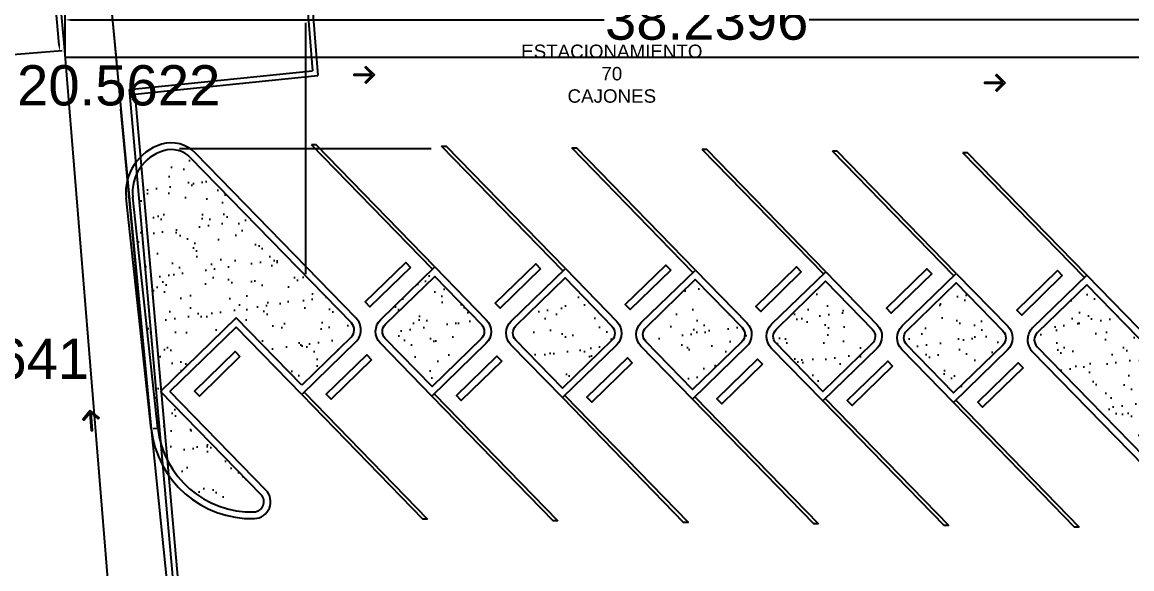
# Model space of a CAD drawing. Header units: millimetres. Extents: x 793 to 3159, y 750 to 2095.
# Drawn here: x 1168.62 to 1201.68, y 1013.34 to 1029.64 of the extents above; entities that cross this region are included whole.
import ezdxf

# ---------------------------------------------------------------- set-up
doc = ezdxf.new("R2010")
doc.units = ezdxf.units.MM
doc.linetypes.add('CONTINUA', pattern=[0])
for name, color, linetype in [('A- SEÑALIZACION VIAL', 250, 'Continuous'), ('A-BANQUETA', 8, 'Continuous'), ('A-DETALLES', 6, 'Continuous'), ('A-TEXTO', 2, 'Continuous'), ('A-VEGETACION', 65, 'Continuous'), ('GUARNICIONES', 8, 'Continuous'), ('LINEAS DE PAVIEMENTOS', 9, 'Continuous'), ('poligono real existente', 210, 'Continuous'), ('RETUTM01', 8, 'Continuous')]:
    doc.layers.add(name, color=color, linetype=linetype)
doc.styles.add('kobalt', font='arial.ttf', dxfattribs={"height": 0.15})
doc.styles.get("Standard").update_dxf_attribs({"font": 'arial.ttf'})
doc.dimstyles.get("Standard").update_dxf_attribs({"dimtxt": 1.2, "dimasz": 0.18, "dimexe": 0.18, "dimexo": 0.0625, "dimgap": 0.09, "dimtad": 0, "dimtih": 1, "dimtoh": 1, "dimdec": 4, "dimlfac": -1, "dimzin": 0, "dimdsep": 46, "dimtxsty": 'Standard', "dimcen": 0.09, "dimadec": 0, "dimazin": 0, "dimtfac": 1, "dimtdec": 4, "dimtofl": 0, "dimtmove": 0, "dimatfit": 3, "dimfxl": 1, "dimtolj": 1, "dimtzin": 0, "dimarcsym": 0})
pattern_1 = [(38.034046685, (-507422.76616, -3225674.1471), (-0.49046136111, 0.62699359371), [0, -0.77216, 0, -0.8636, 0, -0.8255]), (8.034046685, (-507422.7662, -3225674.1471), (-0.18225405367, 1.29123713903), [0, -0.41656, 0, -0.69596, 0, -0.2667]), (328.034046685, (-507423.391, -3225674.15295), (0.4512862547, 0.72316484435), [0, -0.254, 0, -0.9144, 0, -1.1938]), (318.034046685, (-507423.391, -3225674.153), (0.9097004168, 1.01153280294), [0, -0.127, 0, -0.59944, 0, -0.6858])]

# ---------------------------------------------------------------- blocks, each defined once
blk = doc.blocks.new('A$C6A1540C3')
at = {"layer": 'RETUTM01', "color": 8, "linetype": 'Continuous'}
for p, q in [((3.75, 7.5), (3.75, 0)), ((0, 3.75), (7.5, 3.75))]:
    blk.add_line(p, q, dxfattribs=at)
blk = doc.blocks.new('flecha')
at = {"layer": 'A- SEÑALIZACION VIAL'}
h = blk.add_hatch(color=256, dxfattribs=at)
h.dxf.hatch_style = 1
h.paths.add_polyline_path([(2184.893, 719.209), (2184.401, 718.717), (2184.343, 718.775), (2184.736, 719.168), (2183.69, 719.168), (2183.69, 719.25), (2184.736, 719.25), (2184.343, 719.643), (2184.401, 719.701)])
blk.add_lwpolyline([(2184.893, 719.209), (2184.401, 718.717), (2184.343, 718.775), (2184.736, 719.168), (2183.69, 719.168), (2183.69, 719.25), (2184.736, 719.25), (2184.343, 719.643), (2184.401, 719.701)], close=True, dxfattribs=at)
blk = doc.blocks.new('flecha-flat-1')
at = {"layer": 'A- SEÑALIZACION VIAL'}
h = blk.add_hatch(color=256, dxfattribs=at)
h.dxf.hatch_style = 1
h.paths.add_polyline_path([(262.274, 1119.646), (262.007, 1119.869), (261.784, 1119.602), (261.815, 1119.576), (261.993, 1119.789), (262.04, 1119.268), (262.08, 1119.272), (262.034, 1119.793), (262.247, 1119.614)])
blk.add_lwpolyline([(262.007, 1119.869), (261.784, 1119.602), (261.815, 1119.576), (261.993, 1119.789), (262.04, 1119.268), (262.08, 1119.272), (262.034, 1119.793), (262.247, 1119.614), (262.274, 1119.646)], close=True, dxfattribs=at)
blk = doc.blocks.new('flecha-flat-2')
at = {"layer": 'A- SEÑALIZACION VIAL'}
h = blk.add_hatch(color=256, dxfattribs=at)
h.dxf.hatch_style = 1
h.paths.add_polyline_path([(1092.2, 359.851), (1092.447, 359.605), (1092.2, 359.358), (1092.171, 359.387), (1092.368, 359.584), (1091.845, 359.584), (1091.845, 359.625), (1092.368, 359.625), (1092.171, 359.822)])
blk.add_lwpolyline([(1092.447, 359.605), (1092.2, 359.358), (1092.171, 359.387), (1092.368, 359.584), (1091.845, 359.584), (1091.845, 359.625), (1092.368, 359.625), (1092.171, 359.822), (1092.2, 359.851)], close=True, dxfattribs=at)
blk = doc.blocks.new('*D195')
at = {"layer": 'Defpoints', "color": 0, "lineweight": -2, "transparency": 16777216}
for p, q in [((1170.589, 1037.993), (1170.706, 1038.004)), ((1170.543, 1037.808), (1171.429, 1028.454)), ((1172.448, 1017.695), (1171.562, 1027.049)), ((1172.527, 1017.522), (1172.644, 1017.533))]:
    blk.add_line(p, q, dxfattribs=at)
at = {"layer": 'Defpoints', "color": 0, "transparency": 16777216}
for p in [(1170.527, 1037.987, -292.896), (1172.465, 1017.516, -292.896), (1172.465, 1017.516)]:
    blk.add_point(p, dxfattribs=at)
for points in [[(1170.573, 1037.81), (1170.514, 1037.805), (1170.527, 1037.987)], [(1172.478, 1017.698), (1172.418, 1017.693), (1172.465, 1017.516)]]:
    blk.add_solid(points, dxfattribs=at)
at = {"layer": 'Defpoints', "color": 0, "transparency": 16777216, "insert": (1171.496, 1027.752), "char_height": 1.2, "attachment_point": 5}
blk.add_mtext('\\A1;20.5622', dxfattribs=at)
blk = doc.blocks.new('*D228')
at = {"layer": 'Defpoints', "color": 0, "lineweight": -2, "transparency": 16777216}
for p, q in [((1168.488, 1043.573), (1168.232, 1043.55)), ((1168.427, 1043.387), (1169.012, 1036.873)), ((1169.722, 1028.963), (1169.137, 1035.477)), ((1169.815, 1028.79), (1169.559, 1028.767))]:
    blk.add_line(p, q, dxfattribs=at)
at = {"layer": 'Defpoints', "color": 0, "transparency": 16777216}
for p in [(1168.55, 1043.579), (1169.739, 1028.783), (1169.878, 1028.796)]:
    blk.add_point(p, dxfattribs=at)
for points in [[(1168.457, 1043.39), (1168.397, 1043.385), (1168.411, 1043.567)], [(1169.752, 1028.965), (1169.693, 1028.96), (1169.739, 1028.783)]]:
    blk.add_solid(points, dxfattribs=at)
at = {"layer": 'Defpoints', "color": 0, "transparency": 16777216, "insert": (1169.075, 1036.175), "char_height": 1.2, "attachment_point": 5}
blk.add_mtext('\\A1;14.8426', dxfattribs=at)
blk = doc.blocks.new('*D229')
at = {"layer": 'Defpoints', "color": 0, "lineweight": -2, "transparency": 16777216}
for p, q in [((1169.815, 1028.791), (1166.679, 1028.536)), ((1166.873, 1028.371), (1167.529, 1020.296)), ((1168.298, 1010.825), (1167.642, 1018.9)), ((1171.27, 1010.886), (1168.134, 1010.631))]:
    blk.add_line(p, q, dxfattribs=at)
at = {"layer": 'Defpoints', "color": 0, "transparency": 16777216}
for p in [(1169.878, 1028.796), (1171.333, 1010.891), (1168.313, 1010.645)]:
    blk.add_point(p, dxfattribs=at)
for points in [[(1166.902, 1028.373), (1166.843, 1028.369), (1166.858, 1028.55)], [(1168.328, 1010.827), (1168.269, 1010.822), (1168.313, 1010.645)]]:
    blk.add_solid(points, dxfattribs=at)
at = {"layer": 'Defpoints', "color": 0, "transparency": 16777216, "insert": (1167.586, 1019.598), "char_height": 1.2, "attachment_point": 5}
blk.add_mtext('\\A1;17.9641', dxfattribs=at)
blk = doc.blocks.new('*D241')
at = {"layer": 'Defpoints', "color": 0, "lineweight": -2, "transparency": 16777216}
for p, q in [((1169.896, 1028.661), (1169.896, 1029.892)), ((1170.076, 1029.712), (1185.963, 1029.712)), ((1207.956, 1029.712), (1192.069, 1029.712)), ((1208.136, 1028.661), (1208.136, 1029.892))]:
    blk.add_line(p, q, dxfattribs=at)
at = {"layer": 'Defpoints', "color": 0, "transparency": 16777216}
for p in [(1208.136, 1029.712), (1169.896, 1028.599), (1208.136, 1028.599)]:
    blk.add_point(p, dxfattribs=at)
for points in [[(1170.076, 1029.742), (1170.076, 1029.682), (1169.896, 1029.712)], [(1207.956, 1029.742), (1207.956, 1029.682), (1208.136, 1029.712)]]:
    blk.add_solid(points, dxfattribs=at)
at = {"layer": 'Defpoints', "color": 0, "transparency": 16777216, "insert": (1189.016, 1029.712), "char_height": 1.2, "attachment_point": 5}
blk.add_mtext('\\A1;38.2396', dxfattribs=at)

msp = doc.modelspace()

# ---------------------------------------------------------------- hatches: boundary and pattern name
at = {"layer": 'A-VEGETACION', "linetype": 'CONTINUA'}
h = msp.add_hatch(dxfattribs=at)
h.set_pattern_fill('ACET-2D-AR-SAND', color=256, scale=0.02, angle=0.534047)
h.set_pattern_definition(pattern_1)
edge = h.paths.add_edge_path()
edge.add_line((1176.95194, 1018.82023), (1174.99814, 1020.82968))
edge.add_line((1174.99814, 1020.82968), (1172.73965, 1018.63374))
edge.add_line((1172.73965, 1018.63374), (1175.73788, 1015.55011))
edge.add_arc((1175.52279, 1015.34098), 0.3, -88.266348, 44.195547, ccw=False)
edge.add_arc((1175.44632, 1017.83759), 2.79778, 184.364252, 271.752236, ccw=False)
edge.add_line((1172.65665, 1017.62468), (1171.92255, 1024.36496))
edge.add_arc((1173.03068, 1024.63576), 1.14073, 57.890638, 193.732547, ccw=False)
edge.add_line((1173.63701, 1025.602), (1178.63749, 1020.4591))
edge.add_line((1178.63749, 1020.4591), (1176.95194, 1018.82023))
edge = h.paths.add_edge_path()
edge.add_line((1202.43389, 1024.17942), (1204.51541, 1022.04007))
edge.add_line((1204.51541, 1022.04007), (1200.5721, 1018.20596))
edge.add_line((1200.5721, 1018.20596), (1203.10649, 1015.60083))
edge.add_arc((1204.3927, 1016.86532), 1.80368, 224.512111, 359.183137)
edge.add_line((1206.19619, 1016.8396), (1206.26034, 1023.71689))
edge.add_arc((1204.45953, 1023.71655), 1.80081, 0.010521, 90.507452)
edge.add_line((1204.44358, 1025.5173), (1203.01846, 1025.53723))
edge.add_arc((1203.00727, 1024.7373), 0.8, 89.198809, 224.214975)
h = msp.add_hatch(dxfattribs=at)
h.set_pattern_fill('ACET-2D-AR-SAND', color=256, scale=0.02, angle=0.534047)
h.set_pattern_definition(pattern_1)
h.paths.add_polyline_path([(1180.74773, 1022.2336), (1179.07008, 1020.58694), (1180.714, 1018.91209), (1182.3918, 1020.55889)])
h = msp.add_hatch(dxfattribs=at)
h.set_pattern_fill('ACET-2D-AR-SAND', color=256, scale=0.02, angle=0.534047)
h.set_pattern_definition(pattern_1)
h.paths.add_polyline_path([(1184.81336, 1021.99854), (1183.13571, 1020.35188), (1184.77963, 1018.67703), (1186.45742, 1020.32383)])
h = msp.add_hatch(dxfattribs=at)
h.set_pattern_fill('ACET-2D-AR-SAND', color=256, scale=0.02, angle=0.534047)
h.set_pattern_definition(pattern_1)
h.paths.add_polyline_path([(1188.66698, 1021.97881), (1186.98933, 1020.33215), (1188.63325, 1018.6573), (1190.31104, 1020.3041)])
h = msp.add_hatch(dxfattribs=at)
h.set_pattern_fill('ACET-2D-AR-SAND', color=256, scale=0.02, angle=0.534047)
h.set_pattern_definition(pattern_1)
h.paths.add_polyline_path([(1192.55814, 1021.92555), (1190.88049, 1020.27889), (1192.52441, 1018.60404), (1194.2022, 1020.25084)])
h = msp.add_hatch(dxfattribs=at)
h.set_pattern_fill('ACET-2D-AR-SAND', color=256, scale=0.02, angle=0.534047)
h.set_pattern_definition(pattern_1)
h.paths.add_polyline_path([(1196.44677, 1021.86984), (1194.76912, 1020.22317), (1196.41303, 1018.54832), (1198.09083, 1020.19513)])
h = msp.add_hatch(dxfattribs=at)
h.set_pattern_fill('ACET-2D-AR-SAND', color=256, scale=0.02, angle=0.534047)
h.set_pattern_definition(pattern_1)
h.paths.add_polyline_path([(1200.3379, 1021.81655), (1198.66025, 1020.16989), (1200.58402, 1018.21519), (1202.26181, 1019.86199)])

# ---------------------------------------------------------------- linework, layer by layer
at = {"layer": 'A-BANQUETA', "linetype": 'CONTINUA', "ltscale": 0.5}
for p, q in [((1180.84643, 1022.27825, -292.89587), (1177.23584, 1025.98856, -292.89587)), ((1177.37664, 1025.98725, -292.89587), (1177.23584, 1025.98856, -292.89587)), ((1180.91485, 1022.34478, -292.89587), (1177.37664, 1025.98725, -292.89587)), ((1178.57175, 1020.81361, -292.89587), (1173.78041, 1025.74142, -292.89587)), ((1181.11583, 1025.9447, -292.89587), (1181.25664, 1025.94338, -292.89587)), ((1184.73242, 1022.22776, -879.51263), (1181.11583, 1025.9447, -292.89587)), ((1184.80411, 1022.29747, -879.51263), (1181.25664, 1025.94338, -292.89587)), ((1188.60742, 1022.18339, -292.89587), (1184.99782, 1025.89572, -292.89587)), ((1184.99782, 1025.89572, -292.89587), (1185.13857, 1025.89441, -292.89587)), ((1188.67911, 1022.2531, -879.51263), (1185.13857, 1025.89441, -292.89587)), ((1192.4946, 1022.13422, -879.51263), (1188.88434, 1025.84777, -292.89587)), ((1189.02509, 1025.84646, -292.89587), (1188.88434, 1025.84777, -292.89587)), ((1192.56243, 1022.20017, -879.51263), (1189.02509, 1025.84646, -292.89587)), ((1196.38106, 1022.08325, -292.89587), (1192.76752, 1025.79972, -292.89587)), ((1192.90827, 1025.79841, -292.89587), (1192.76752, 1025.79972, -292.89587)), ((1196.45276, 1022.15296, -292.89587), (1192.90827, 1025.79841, -292.89587)), ((1200.27096, 1022.02877, -292.89587), (1196.65128, 1025.75154, -292.89587)), ((1196.79204, 1025.75023, -292.89587), (1196.65128, 1025.75154, -292.89587)), ((1200.34265, 1022.09848, -292.89587), (1196.79204, 1025.75023, -292.89587)), ((1178.42751, 1020.67337, -292.89587), (1173.63701, 1025.59739, -292.89587)), ((1172.46467, 1017.51615, -292.89587), (1171.71715, 1024.40394, -292.89587)), ((1172.66434, 1017.53012, -292.89587), (1171.91598, 1024.42552, -292.89587)), ((1179.22154, 1024.09168, -292.89587), (1179.2202, 1024.09038, -292.89587)), ((1183.07638, 1024.07314, -292.89587), (1183.07509, 1024.07188, -292.89587)), ((1190.85547, 1023.96348, -292.89587), (1190.85487, 1023.9629, -292.89587)), ((1194.74536, 1023.90899, -292.89587), (1194.74477, 1023.90841, -292.89587)), ((1198.63526, 1023.85451, -292.89587), (1198.63466, 1023.85393, -292.89587)), ((1200.34265, 1022.09848, -292.89587), (1198.72872, 1020.52924, -292.89587)), ((1202.26089, 1020.12694, -292.89587), (1200.34265, 1022.09848, -292.89587)), ((1200.33873, 1021.81571, -292.89587), (1198.86885, 1020.38488, -292.89587)), ((1202.25697, 1019.84417, -292.89587), (1200.33873, 1021.81571, -292.89587)), ((1174.99814, 1020.82968, -292.89587), (1172.73965, 1018.63374, -292.89587)), ((1176.95194, 1018.82023, -292.89587), (1174.99814, 1020.82968, -292.89587)), ((1174.99417, 1020.54686, -292.89587), (1173.02247, 1018.62977, -292.89587)), ((1176.94797, 1018.53742, -292.89587), (1174.99417, 1020.54686, -292.89587)), ((1178.56182, 1020.10657, -292.89587), (1176.94865, 1018.53808, -292.89587)), ((1178.42158, 1020.25081, -292.89587), (1176.95194, 1018.82023, -292.89587)), ((1203.22235, 1015.19505, -292.89587), (1198.71897, 1019.82203, -292.89587)), ((1200.43263, 1018.34931, -292.89587), (1198.86314, 1019.96234, -292.89587)), ((1175.73788, 1015.55011, -292.89587), (1172.73965, 1018.63374, -292.89587)), ((1175.88127, 1015.68953, -292.89587), (1173.02247, 1018.62977, -292.89587)), ((1176.94865, 1018.53808, -292.89587), (1180.55873, 1014.82653, -292.89587)), ((1177.02033, 1018.6078, -292.89587), (1180.70083, 1014.82386, -292.89587)), ((1180.82769, 1018.4934, -292.89587), (1184.44206, 1014.77743, -292.89587)), ((1180.89938, 1018.56311, -292.89587), (1184.5835, 1014.77544, -292.89587)), ((1184.71696, 1018.44611, -292.89587), (1188.32861, 1014.72639, -292.89587)), ((1184.78606, 1018.51329, -292.89587), (1188.46928, 1014.72516, -292.89587)), ((1188.58456, 1018.40935, -292.89587), (1192.20596, 1014.6848, -292.89587)), ((1188.66366, 1018.47144, -292.89587), (1192.34688, 1014.68331, -292.89587)), ((1192.54695, 1018.41849, -292.89587), (1196.23282, 1014.63293, -292.89587)), ((1196.43731, 1018.37133, -298.52493), (1200.11936, 1014.58205, 293.72089)), ((1192.47526, 1018.34878, -292.89587), (1196.09156, 1014.63467, -292.89587)), ((1196.36562, 1018.30162, -298.63459), (1199.97794, 1014.58404, 293.72089)), ((1203.38131, 1015.31642, -292.89587), (1200.43263, 1018.34931, -292.89587)), ((1178.6204, 1016.81988, -292.89587), (1178.62013, 1016.81962, -292.89587)), ((1182.54654, 1016.72814, -292.89587), (1182.54559, 1016.72722, -292.89587)), ((1186.47267, 1016.6364, -292.89587), (1186.47206, 1016.63581, -292.89587)), ((1190.32755, 1016.6179, -292.89587), (1190.32696, 1016.61732, -292.89587)), ((1194.21745, 1016.56341, -292.89587), (1194.21547, 1016.5615, -292.89587)), ((1180.55873, 1014.82653, -292.89587), (1180.55805, 1014.82587, -292.89587)), ((1180.70083, 1014.82386, -292.89587), (1180.55805, 1014.82587, -292.89587)), ((1184.5835, 1014.77544, -292.89587), (1184.44206, 1014.77743, -292.89587)), ((1188.46928, 1014.72516, -292.89587), (1188.32861, 1014.72639, -292.89587)), ((1192.34688, 1014.68331, -292.89587), (1192.20596, 1014.6848, -292.89587)), ((1196.23282, 1014.63293, -292.89587), (1196.09156, 1014.63467, -292.89587)), ((1200.11936, 1014.58205, 293.72089), (1199.97794, 1014.58404, 293.72089))]:
    msp.add_line(p, q, dxfattribs=at)
for points, elevation in [([(1180.19124, 1022.33103), (1178.98327, 1021.15533), (1178.83843, 1021.30415), (1180.04639, 1022.47985)], -879.53634), ([(1184.06868, 1022.28932), (1182.86071, 1021.11362), (1182.71587, 1021.26244), (1183.92384, 1022.43814)], -879.51263), ([(1187.94333, 1022.25048), (1186.73537, 1021.07479), (1186.59053, 1021.2236), (1187.79849, 1022.3993)], -292.89587), ([(1191.83323, 1022.196), (1190.62526, 1021.0203), (1190.48042, 1021.16911), (1191.68839, 1022.34481)], -292.89587), ([(1195.72505, 1022.14339), (1194.51709, 1020.96769), (1194.37225, 1021.11651), (1195.58021, 1022.2922)], -292.89587), ([(1199.61208, 1022.08611), (1198.40411, 1020.91041), (1198.25927, 1021.05923), (1199.46723, 1022.23492)], -292.89587), ([(1175.10624, 1019.66939), (1173.89827, 1018.49369), (1173.75343, 1018.64251), (1174.96139, 1019.81821)], -292.89587), ([(1179.03237, 1019.57766), (1177.8244, 1018.40196), (1177.67956, 1018.55078), (1178.88753, 1019.72647)], -292.89587), ([(1182.91201, 1019.53374), (1181.70404, 1018.35805), (1181.5592, 1018.50686), (1182.76717, 1019.68256)], -879.51263), ([(1186.79779, 1019.48346), (1185.58982, 1018.30776), (1185.44498, 1018.45658), (1186.65295, 1019.63228)], -879.51263), ([(1190.67539, 1019.44162), (1189.46742, 1018.26592), (1189.32258, 1018.41473), (1190.53055, 1019.59043)], -879.51263), ([(1194.55721, 1019.38723), (1193.34924, 1018.21153), (1193.2044, 1018.36035), (1194.41237, 1019.53605)], -879.51263), ([(1198.44683, 1019.33935), (1197.23886, 1018.16365), (1197.09402, 1018.31247), (1198.30199, 1019.48817)], -292.89587)]:
    msp.add_lwpolyline(points, close=True, dxfattribs=dict(at, elevation=elevation))
for points, elevation in [([(1180.91485, 1022.34478), (1182.44885, 1020.76705, -0.41421356), (1182.43893, 1020.06002), (1180.82769, 1018.4934), (1179.29368, 1020.07112, -0.41421356), (1179.30361, 1020.77816)], -292.89587), ([(1179.44385, 1020.63392), (1180.91095, 1022.06203), (1182.30461, 1020.62681, -0.41421356), (1182.29868, 1020.20426), (1180.83292, 1018.77745), (1179.43792, 1020.21137, -0.41421356)], -292.89587), ([(1184.80411, 1022.29747), (1186.33812, 1020.71975, -0.41421356), (1186.32819, 1020.01271), (1184.71695, 1018.4461), (1183.18295, 1020.02382, -0.41421356), (1183.19287, 1020.73085)], -879.51263), ([(1183.33312, 1020.58661), (1184.80021, 1022.01473), (1186.19388, 1020.5795, -0.41421356), (1186.18794, 1020.15695), (1184.72219, 1018.73014), (1183.32719, 1020.16406, -0.41421356)], -879.51263), ([(1188.67911, 1022.2531), (1190.21312, 1020.67538, -0.41421356), (1190.20319, 1019.96834), (1188.59195, 1018.40172), (1187.05795, 1019.97944, -0.41421356), (1187.06787, 1020.68648)], -879.51263), ([(1192.56243, 1022.20017), (1194.09643, 1020.62245, -0.41421356), (1194.0865, 1019.91541), (1192.47527, 1018.34879), (1190.94126, 1019.92651, -0.41421356), (1190.95119, 1020.63355)], -879.51263), ([(1196.45275, 1022.15297), (1197.98676, 1020.57525, -0.41421356), (1197.97683, 1019.86821), (1196.36559, 1018.3016), (1194.83159, 1019.87932, -0.41421356), (1194.84151, 1020.58636)], -292.89587), ([(1187.20812, 1020.54224), (1188.67521, 1021.97035), (1190.06888, 1020.53513, -0.41421356), (1190.06294, 1020.11258), (1188.59719, 1018.68577), (1187.20219, 1020.11969, -0.41421356)], -879.51263), ([(1191.09143, 1020.48931), (1192.55853, 1021.91742), (1193.95219, 1020.4822, -0.41421356), (1193.94626, 1020.05965), (1192.4805, 1018.63284), (1191.0855, 1020.06676, -0.41421356)], -879.51263), ([(1194.98176, 1020.44212), (1196.44885, 1021.87023), (1197.84252, 1020.43501, -0.41421356), (1197.83658, 1020.01245), (1196.37083, 1018.58564), (1194.97583, 1020.01956, -0.41421356)], -292.89587)]:
    msp.add_lwpolyline(points, format="xyb", close=True, dxfattribs=dict(at, elevation=elevation))
for centre, radius, start, end in [((1173.20839, 1024.56578, -292.89587), 1.5, 106.852074, 186.193966), ((1173.06344, 1025.04431, -292.89587), 1, 44.195547, 106.852074), ((1173.20839, 1024.56578, -292.89587), 1.3, 106.852074, 186.193966), ((1173.06344, 1025.04431, -292.89587), 0.8, 44.195547, 106.852074), ((1178.21327, 1020.46506, -292.89587), 0.29882, 314.195547, 44.195547), ((1178.21327, 1020.46506, -292.89587), 0.5, 314.195547, 44.195547), ((1199.07728, 1020.17076, -292.89587), 0.5, 134.195547, 224.224416), ((1199.07728, 1020.17076, -292.89587), 0.29882, 134.195547, 224.224416), ((1175.44716, 1017.83984, -292.89587), 3, 186.193966, 271.733652), ((1175.44716, 1017.83984, -292.89587), 2.8, 186.193966, 271.733652), ((1175.52279, 1015.34098, -292.89587), 0.3, 271.733652, 44.195547), ((1175.52279, 1015.34098, -292.89587), 0.5, 271.733652, 44.195547)]:
    msp.add_arc(centre, radius, start, end, dxfattribs=at)
at = {"layer": 'Defpoints', "color": 40, "true_color": 0xfaa21b}
for p, q in [((1168.55001, 1043.57899), (1169.87753, 1028.79586)), ((1169.87753, 1028.79586), (1171.33262, 1010.89078))]:
    msp.add_line(p, q, dxfattribs=at)
at = {"layer": 'Defpoints'}
for p, q in [((1170.52653, 1037.98685, -292.89587), (1172.46467, 1017.51615, -292.89587)), ((1172.46467, 1017.51615, -292.89587), (1174.01981, 1002.34873, 292.303))]:
    msp.add_line(p, q, dxfattribs=at)
at = {"layer": 'Defpoints', "color": 2}
msp.add_line((1169.89648, 1028.59898), (1208.13611, 1028.59898), dxfattribs=at)
at = {"layer": 'GUARNICIONES'}
for p, q in [((1176.3449, 1041.76294, 292.85253), (1177.43169, 1028.05411, 292.64091)), ((1171.97269, 1027.49831, 292.57862), (1177.43169, 1028.05411, 292.60454)), ((1171.97269, 1027.49831, 292.57529), (1173.33503, 1012.10922, 292.303))]:
    msp.add_line(p, q, dxfattribs=at)
at = {"layer": 'LINEAS DE PAVIEMENTOS'}
for p, q in [((1176.20749, 1041.59818, 292.85017), (1177.27057, 1028.18848, 292.64317)), ((1171.81023, 1027.63254, 292.57792), (1177.27057, 1028.18848, 292.60384)), ((1171.81023, 1027.63254, 292.57792), (1173.18557, 1012.09643, 292.303))]:
    msp.add_line(p, q, dxfattribs=at)

# ---------------------------------------------------------------- block references
for name, p in [('flecha-flat-2', (86.66589, 668.46516, -292.89587)), ('flecha-flat-1', (908.63856, -101.80308, -292.89587))]:
    msp.add_blockref(name, p)
at = {"layer": 'A-DETALLES', "linetype": 'CONTINUA', "ltscale": 0.5, "xscale": 0.5, "yscale": 0.5, "zscale": 0.5}
msp.add_blockref('flecha', (105.46147, 668.232, -292.89587), dxfattribs=at)
at = {"layer": 'poligono real existente'}
msp.add_blockref('A$C6A1540C3', (1173.30715, 1022.1269), dxfattribs=at)

# ---------------------------------------------------------------- texts
at = {"layer": 'A-TEXTO', "insert": (1184.6333, 1028.97502, 293.72089), "char_height": 0.4, "width": 3.1111909, "attachment_point": 1, "style": 'kobalt'}
msp.add_mtext('\\pxqc;ESTACIONAMIENTO 70 CAJONES', dxfattribs=at)

# ---------------------------------------------------------------- dimensions: what is measured, and where the dimension line sits
at = {"layer": 'Defpoints', "color": 1}
for p1, p2, distance, picture, middle in [((1168.55001, 1043.57899), (1169.87753, 1028.79586), -0.13954, '*D228', (1169.07479, 1036.17494)), ((1169.87753, 1028.79586), (1171.33262, 1010.89078), -3.02953, '*D229', (1167.5855, 1019.59793))]:
    dim = msp.add_aligned_dim(p1=p1, p2=p2, distance=distance, dimstyle='Standard', dxfattribs=at)
    dim.commit()
    dim.dimension.update_dxf_attribs({"geometry": picture, "text_midpoint": middle})
at = {"layer": 'Defpoints'}
dim = msp.add_aligned_dim(p1=(1170.52653, 1037.98685, -292.89587), p2=(1172.46467, 1017.51615, -292.89587), distance=0, dimstyle='Standard', dxfattribs=at)
dim.commit()
dim.dimension.update_dxf_attribs({"geometry": '*D195', "text_midpoint": (1171.4956, 1027.7515)})
at = {"layer": 'Defpoints', "color": 2}
dim = msp.add_linear_dim(base=(1208.13611, 1029.71238), p1=(1169.89648, 1028.59898), p2=(1208.13611, 1028.59898), dimstyle='Standard', dxfattribs=at)
dim.commit()
dim.dimension.update_dxf_attribs({"geometry": '*D241', "text_midpoint": (1189.0163, 1029.71238)})

doc.saveas('drawing.dxf')
